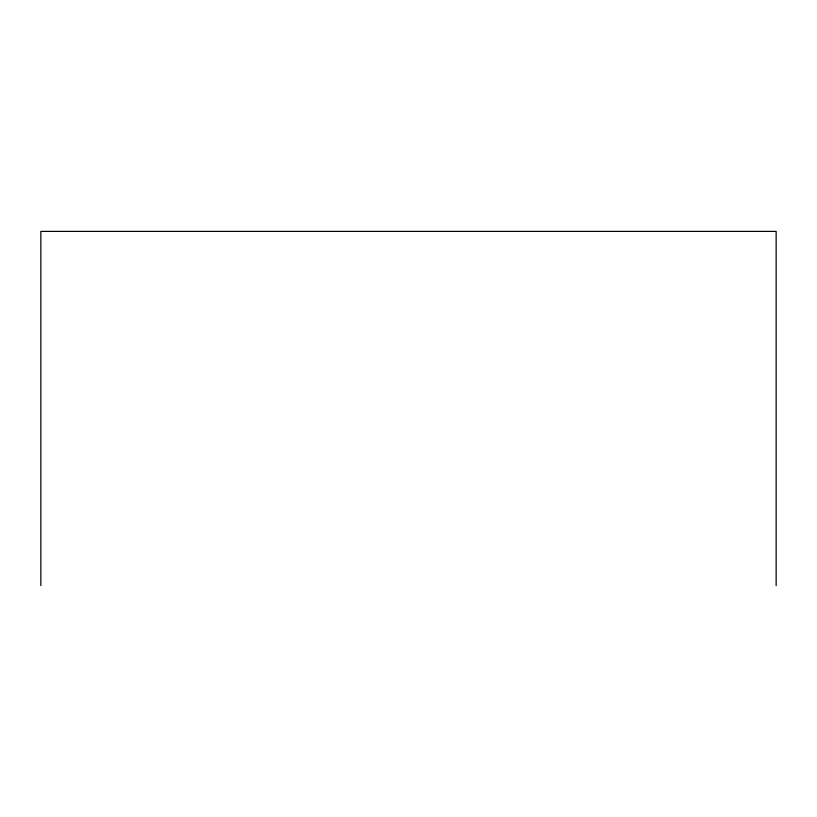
<?xml version="1.0" encoding="UTF-8"?>
<svg xmlns="http://www.w3.org/2000/svg" width="817" height="817" viewBox="0 0 817 817"><rect width="100%" height="100%" fill="white"/><g stroke="black" fill="none" stroke-linecap="round" stroke-linejoin="round"><path stroke-width="1.23" d="M776.15 585.605L776.15 231.395L40.85 231.395L40.85 585.605"/></g></svg>
